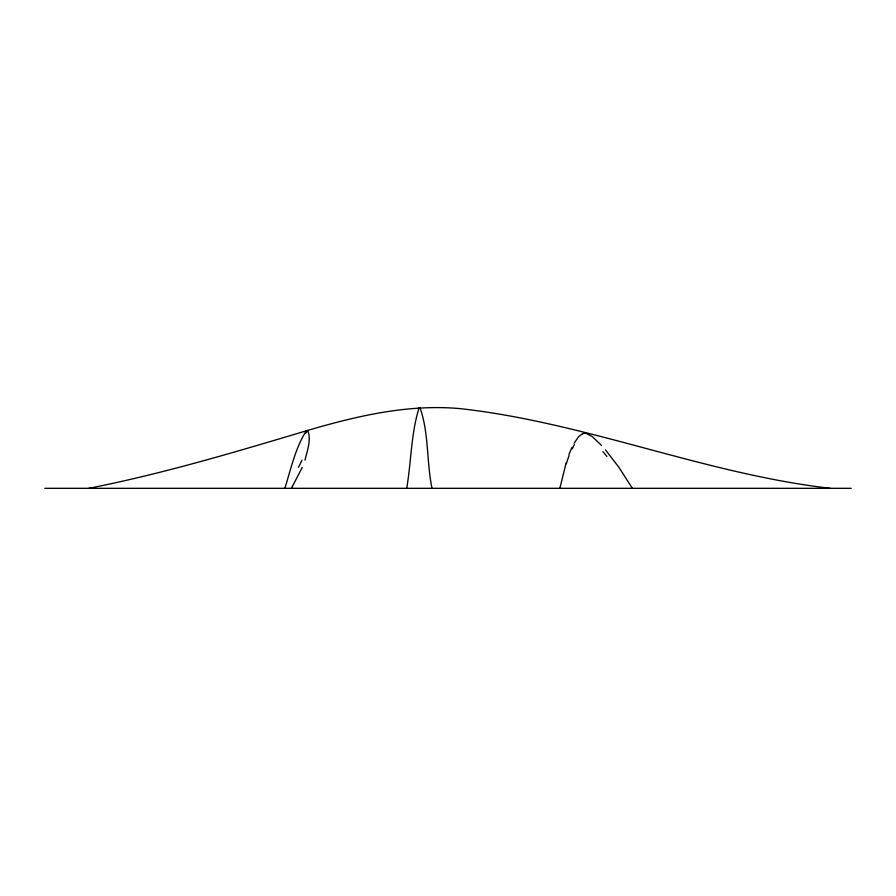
<?xml version="1.0" encoding="UTF-8"?>
<svg xmlns="http://www.w3.org/2000/svg" width="896" height="896" viewBox="0 0 896 896"><rect width="100%" height="100%" fill="white"/><g stroke="black" fill="none" stroke-linecap="round" stroke-linejoin="round"><path stroke-width="1.34" d="M406.706 488.32C411.298 461.742 410.984 433.91 418.992 408.139M559.866 488.32L566.194 462.661M284.872 488.32C290.898 469.011 295.299 448.325 306.152 431.021M304.998 460.152C307.149 450.811 311.629 439.522 307.653 430.405M568.938 454.53L572.04 447.294M302.254 467.432L291.402 488.32M574.134 443.229L578.682 436.587L582.534 433.709M88.782 488.32C159.488 474.421 228.682 454.003 297.662 433.395C350.101 417.614 404.578 403.682 459.805 408.598C585.782 422.442 704.48 473.816 830.29 488.32M44.8 488.32L851.2 488.32M601.451 445.39L592.234 436.531L585.95 433.328A131.902 28.694 81.9 0 0 582.546 433.798M605.427 449.826L618.8 467.163L632.352 488.32M431.995 488.32C426.541 462.09 429.005 433.16 420.034 407.792A96.13 7.661 -89.1 0 0 418.992 408.229M301.907 460.107A487.592 185.662 -3.4 0 1 298.469 467.331M305.637 433.384A128.027 10.237 -76.6 0 1 307.496 431.066M566.373 463.758A237.854 45.494 86.9 0 1 569.083 455.504M572.309 448.829A332.483 69.507 84.2 0 1 574.37 444.618M602.874 451.674A564.805 101.114 73.1 0 1 606.883 456.467"/></g></svg>
